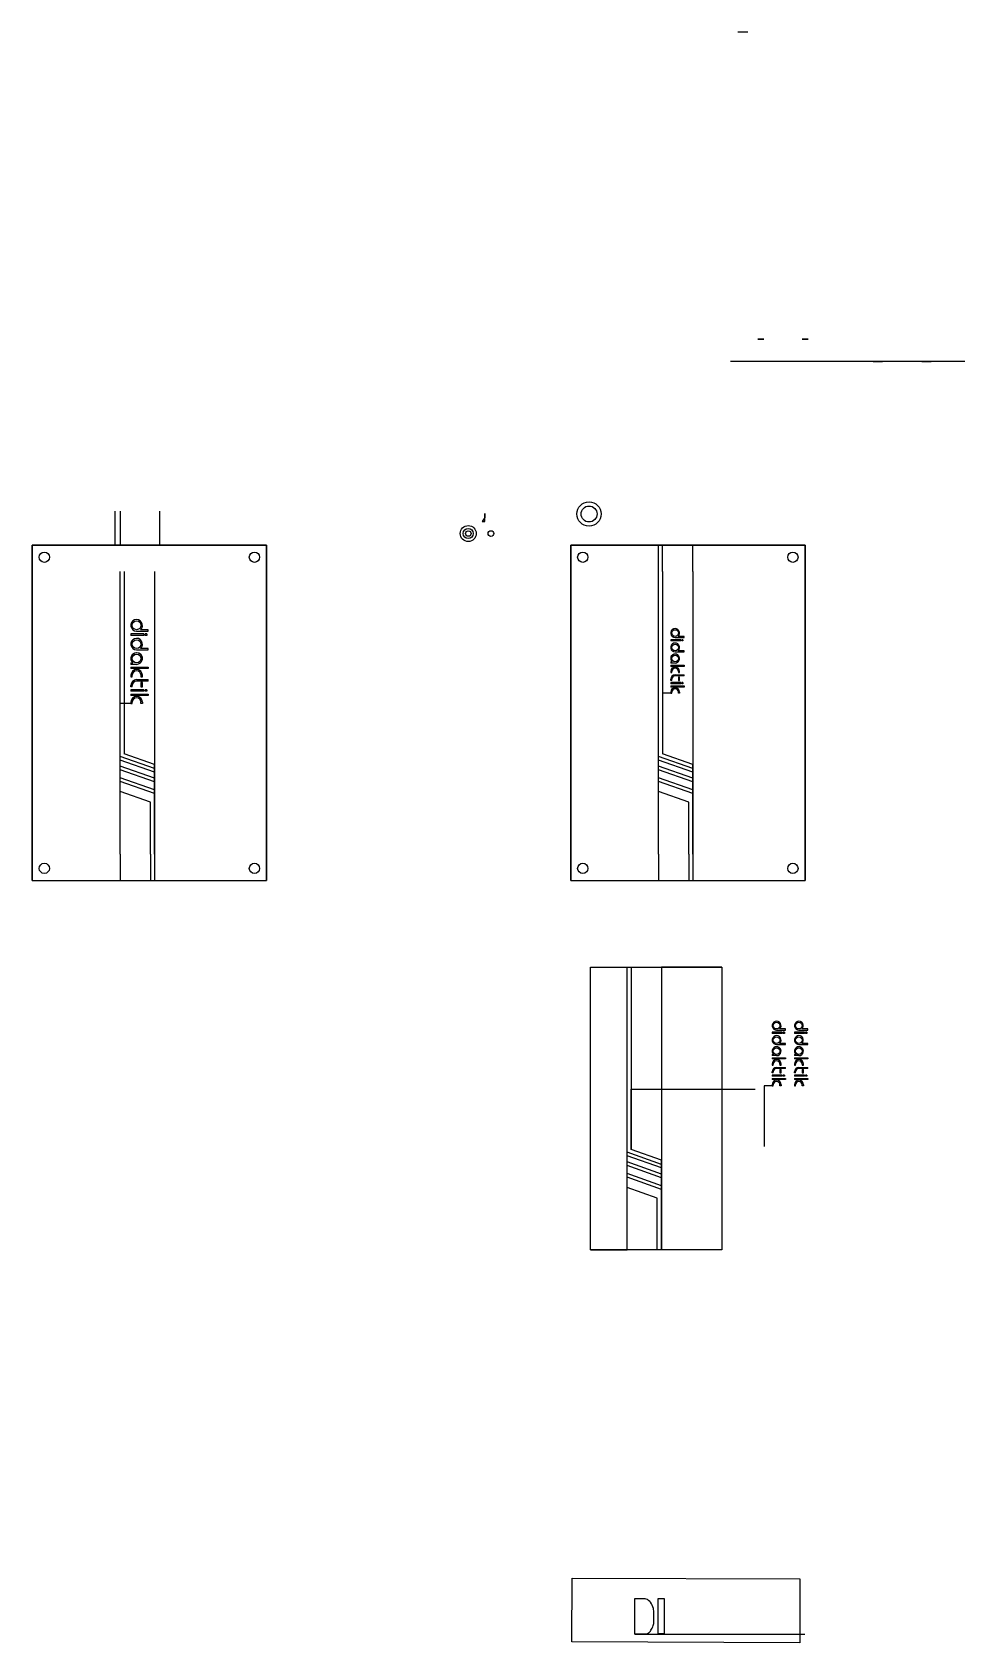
# Model space of a CAD drawing. Header units: inches. Extents: x -740 to -278, y 187 to 984.
import ezdxf

# ---------------------------------------------------------------- set-up
doc = ezdxf.new("R2010")
doc.units = ezdxf.units.IN
doc.header["$MEASUREMENT"] = 0
picture_1 = doc.add_image_def('image1.png', size_in_pixel=(420, 118))

msp = doc.modelspace()

# ---------------------------------------------------------------- linework, layer by layer
at = {"extrusion": (1.86467e-16, -1, 0)}
for p, q in [((-385.41, 984.35, 60), (-390.41, 984.35, 60)), ((-390.41, 984.35, 60), (-390.41, 984.35, 65)), ((-390.41, 984.35, 65), (-390.41, 984.35, 68)), ((-390.41, 984.35, 68), (-390.41, 984.35, 69)), ((-390.41, 984.35, 69), (-390.41, 984.35, 70))]:
    msp.add_line(p, q, dxfattribs=at)
at = {"extrusion": (0, -1, 3.06162e-16)}
for p, q in [((-278.05, 821.35), (-394.05, 821.35)), ((-394.05, 821.35, 35), (-394.05, 821.35)), ((-394.05, 821.35), (-394.05, 821.35, 70)), ((-278.05, 821.35, 70), (-394.05, 821.35, 70)), ((-278.05, 821.35), (-278.05, 821.35, 70))]:
    msp.add_line(p, q, dxfattribs=at)
for p, q in [((-698.65, 730.39, -0.72), (-698.65, 747.29, -0.72)), ((-696.05, 730.39, -0.72), (-696.05, 747.29, -0.72)), ((-676.55, 730.39, -0.72), (-676.55, 747.29, -0.72)), ((-515.58, 744.18), (-516.93, 742.18)), ((-516.93, 742.18), (-515.58, 742.18)), ((-515.58, 742.18), (-515.58, 746.18)), ((-515.58, 746.18), (-515.58, 745.18)), ((-515.58, 745.18), (-515.58, 744.18)), ((-739.69, 730.45), (-623.69, 730.45)), ((-739.69, 564.45), (-739.69, 730.45)), ((-682.56, 730.45), (-739.69, 730.45)), ((-739.69, 730.45), (-739.69, 564.45)), ((-739.69, 730.45), (-739.69, 564.45)), ((-739.69, 564.45), (-739.69, 730.45)), ((-623.69, 730.45), (-682.56, 730.45)), ((-680.83, 730.45), (-623.69, 730.45)), ((-623.69, 730.45), (-623.69, 564.45)), ((-623.69, 564.45), (-623.69, 730.45)), ((-623.69, 564.45), (-623.69, 730.45)), ((-623.69, 730.45), (-623.69, 564.45)), ((-623.69, 730.45), (-623.69, 720.45)), ((-623.69, 730.45), (-623.69, 723.45)), ((-473.14, 730.45), (-357.14, 730.45)), ((-473.14, 564.45), (-473.14, 730.45)), ((-416, 730.45), (-473.14, 730.45)), ((-473.14, 730.45), (-473.14, 564.45)), ((-473.14, 730.45), (-473.14, 564.45)), ((-473.14, 564.45), (-473.14, 730.45)), ((-429.64, 717.45), (-429.64, 730.45)), ((-427.64, 717.45), (-427.64, 730.45)), ((-357.14, 730.45), (-416, 730.45)), ((-414.27, 730.45), (-357.14, 730.45)), ((-412.64, 717.45), (-412.64, 730.45)), ((-357.14, 730.45), (-357.14, 564.45)), ((-357.14, 564.45), (-357.14, 730.45)), ((-357.14, 564.45), (-357.14, 730.45)), ((-357.14, 730.45), (-357.14, 564.45)), ((-357.14, 730.45), (-357.14, 720.45)), ((-357.14, 730.45), (-357.14, 723.45)), ((-696.19, 577.45), (-696.19, 717.45)), ((-694.19, 717.45), (-694.19, 627.14)), ((-679.19, 717.45), (-679.19, 577.45)), ((-429.64, 577.45), (-429.64, 717.45)), ((-427.64, 717.45), (-427.64, 627.14)), ((-412.64, 717.45), (-412.64, 577.45)), ((-690.85, 686.46, 2.4), (-690.85, 685.74, 2.4)), ((-684.42, 686.46, 2.4), (-690.85, 686.46, 2.4)), ((-684.42, 685.74, 2.4), (-690.85, 685.74, 2.4)), ((-687.99, 687.89, 2.4), (-682.27, 687.89, 2.4)), ((-682.27, 688.6, 2.4), (-686.1, 688.6, 2.4)), ((-684.42, 686.46, 2.4), (-684.42, 685.74, 2.4)), ((-683.7, 685.74, 2.4), (-683.7, 686.46, 2.4)), ((-682.99, 686.46, 2.4), (-683.7, 686.46, 2.4)), ((-682.99, 685.74, 2.4), (-683.7, 685.74, 2.4)), ((-682.99, 686.46, 2.4), (-682.99, 685.74, 2.4)), ((-682.27, 687.89, 2.4), (-682.27, 688.6, 2.4)), ((-687.99, 678.59, 2.4), (-682.27, 678.59, 2.4)), ((-682.27, 679.31, 2.4), (-686.1, 679.31, 2.4)), ((-682.27, 678.59, 2.4), (-682.27, 679.31, 2.4)), ((-423.64, 683.65, 2.4), (-423.64, 683.1, 2.4)), ((-418.69, 683.65, 2.4), (-423.64, 683.65, 2.4)), ((-418.69, 683.1, 2.4), (-423.64, 683.1, 2.4)), ((-421.44, 684.75, 2.4), (-417.04, 684.75, 2.4)), ((-417.04, 685.3, 2.4), (-419.98, 685.3, 2.4)), ((-417.04, 678.15, 2.4), (-419.98, 678.15, 2.4)), ((-418.69, 683.65, 2.4), (-418.69, 683.1, 2.4)), ((-418.14, 683.1, 2.4), (-418.14, 683.65, 2.4)), ((-417.59, 683.65, 2.4), (-418.14, 683.65, 2.4)), ((-417.59, 683.1, 2.4), (-418.14, 683.1, 2.4)), ((-417.59, 683.65, 2.4), (-417.59, 683.1, 2.4)), ((-417.04, 684.75, 2.4), (-417.04, 685.3, 2.4)), ((-417.04, 677.6, 2.4), (-417.04, 678.15, 2.4)), ((-690.85, 672.16, 2.4), (-689.88, 672.16, 2.4)), ((-690.85, 672.16, 2.4), (-690.85, 671.44, 2.4)), ((-687.99, 671.44, 2.4), (-690.85, 671.44, 2.4)), ((-690.85, 670.01, 2.4), (-682.27, 670.01, 2.4)), ((-690.85, 670.01, 2.4), (-690.85, 669.3, 2.4)), ((-682.27, 670.01, 2.4), (-682.27, 669.3, 2.4)), ((-423.64, 672.65, 2.4), (-422.89, 672.65, 2.4)), ((-423.64, 672.65, 2.4), (-423.64, 672.1, 2.4)), ((-421.44, 672.1, 2.4), (-423.64, 672.1, 2.4)), ((-423.64, 671, 2.4), (-417.04, 671, 2.4)), ((-423.64, 671, 2.4), (-423.64, 670.45, 2.4)), ((-417.04, 670.45, 2.4), (-423.64, 670.45, 2.4)), ((-421.44, 677.6, 2.4), (-417.04, 677.6, 2.4)), ((-417.04, 671, 2.4), (-417.04, 670.45, 2.4)), ((-682.27, 669.3, 2.4), (-690.85, 669.3, 2.4)), ((-690.85, 666.01, 2.4), (-690.85, 665.29, 2.4)), ((-690.85, 665.29, 2.4), (-690.14, 665.29, 2.4)), ((-690.14, 665.29, 2.4), (-690.14, 666.01, 2.4)), ((-687.99, 663.86, 2.4), (-682.27, 663.86, 2.4)), ((-686.1, 663.15, 2.4), (-687.99, 663.15, 2.4)), ((-682.27, 663.15, 2.4), (-686.1, 663.15, 2.4)), ((-685.85, 666.01, 2.4), (-685.85, 665.29, 2.4)), ((-685.85, 665.29, 2.4), (-685.13, 665.29, 2.4)), ((-685.13, 662.43, 2.4), (-685.85, 662.43, 2.4)), ((-685.85, 662.43, 2.4), (-685.85, 660.29, 2.4)), ((-685.13, 665.29, 2.4), (-685.13, 666.01, 2.4)), ((-685.13, 661.72, 2.4), (-685.13, 662.43, 2.4)), ((-682.27, 663.15, 2.4), (-682.27, 663.86, 2.4)), ((-423.64, 667.92, 2.4), (-423.64, 667.37, 2.4)), ((-423.64, 667.37, 2.4), (-423.09, 667.37, 2.4)), ((-423.64, 663.52, 2.4), (-423.64, 664.07, 2.4)), ((-423.09, 663.52, 2.4), (-423.64, 663.52, 2.4)), ((-418.69, 662.42, 2.4), (-423.64, 662.42, 2.4)), ((-423.64, 662.42, 2.4), (-423.64, 661.87, 2.4)), ((-418.69, 661.87, 2.4), (-423.64, 661.87, 2.4)), ((-423.09, 667.37, 2.4), (-423.09, 667.92, 2.4)), ((-423.09, 663.52, 2.4), (-423.09, 664.07, 2.4)), ((-421.44, 666.27, 2.4), (-417.04, 666.27, 2.4)), ((-419.98, 665.72, 2.4), (-421.44, 665.72, 2.4)), ((-417.04, 665.72, 2.4), (-419.98, 665.72, 2.4)), ((-419.79, 667.92, 2.4), (-419.79, 667.37, 2.4)), ((-419.79, 667.37, 2.4), (-419.24, 667.37, 2.4)), ((-419.24, 665.17, 2.4), (-419.79, 665.17, 2.4)), ((-419.79, 665.17, 2.4), (-419.79, 663.52, 2.4)), ((-419.79, 663.52, 2.4), (-419.24, 663.52, 2.4)), ((-419.24, 667.37, 2.4), (-419.24, 667.92, 2.4)), ((-419.24, 664.62, 2.4), (-419.24, 665.17, 2.4)), ((-419.24, 663.52, 2.4), (-419.24, 664.62, 2.4)), ((-418.69, 662.42, 2.4), (-418.69, 661.87, 2.4)), ((-418.14, 661.87, 2.4), (-418.14, 662.42, 2.4)), ((-417.59, 662.42, 2.4), (-418.14, 662.42, 2.4)), ((-417.59, 661.87, 2.4), (-418.14, 661.87, 2.4)), ((-417.59, 662.42, 2.4), (-417.59, 661.87, 2.4)), ((-417.04, 665.72, 2.4), (-417.04, 666.27, 2.4)), ((-694.19, 657.14, 2.4), (-694.19, 627.14, 2.4)), ((-690.85, 660.29, 2.4), (-690.85, 661, 2.4)), ((-690.14, 660.29, 2.4), (-690.85, 660.29, 2.4)), ((-684.42, 658.86, 2.4), (-690.85, 658.86, 2.4)), ((-690.85, 658.86, 2.4), (-690.85, 658.14, 2.4)), ((-684.42, 658.14, 2.4), (-690.85, 658.14, 2.4)), ((-690.85, 656.71, 2.4), (-682.27, 656.71, 2.4)), ((-690.85, 656.71, 2.4), (-690.85, 656, 2.4)), ((-682.27, 656, 2.4), (-690.85, 656, 2.4)), ((-690.14, 660.29, 2.4), (-690.14, 661, 2.4)), ((-685.85, 660.29, 2.4), (-685.13, 660.29, 2.4)), ((-685.13, 660.29, 2.4), (-685.13, 661.72, 2.4)), ((-684.42, 658.86, 2.4), (-684.42, 658.14, 2.4)), ((-683.7, 658.14, 2.4), (-683.7, 658.86, 2.4)), ((-682.99, 658.86, 2.4), (-683.7, 658.86, 2.4)), ((-682.99, 658.14, 2.4), (-683.7, 658.14, 2.4)), ((-682.99, 658.86, 2.4), (-682.99, 658.14, 2.4)), ((-682.27, 656.71, 2.4), (-682.27, 656, 2.4)), ((-423.64, 657.14, 2.4), (-427.64, 657.14, 2.4)), ((-427.64, 657.14, 2.4), (-427.64, 627.14, 2.4)), ((-423.64, 660.77, 2.4), (-417.04, 660.77, 2.4)), ((-423.64, 660.77, 2.4), (-423.64, 660.22, 2.4)), ((-417.04, 660.22, 2.4), (-423.64, 660.22, 2.4)), ((-423.64, 657.69, 2.4), (-423.64, 657.14, 2.4)), ((-423.64, 657.14, 2.4), (-423.09, 657.14, 2.4)), ((-423.09, 657.14, 2.4), (-423.09, 657.69, 2.4)), ((-419.79, 657.14, 2.4), (-419.79, 657.69, 2.4)), ((-419.24, 657.14, 2.4), (-419.79, 657.14, 2.4)), ((-419.24, 657.69, 2.4), (-419.24, 657.14, 2.4)), ((-417.04, 660.77, 2.4), (-417.04, 660.22, 2.4)), ((-690.85, 652, 2.4), (-696.05, 652, 2.4)), ((-690.85, 652.71, 2.4), (-690.85, 652, 2.4)), ((-690.85, 652, 2.4), (-690.14, 652, 2.4)), ((-690.14, 652, 2.4), (-690.14, 652.71, 2.4)), ((-685.85, 652, 2.4), (-685.85, 652.71, 2.4)), ((-685.13, 652, 2.4), (-685.85, 652, 2.4)), ((-685.13, 652.71, 2.4), (-685.13, 652, 2.4)), ((-696.19, 625.85), (-696.19, 627.85)), ((-696.19, 624.45), (-696.19, 626.45)), ((-696.19, 626.05), (-696.19, 625.85)), ((-679.19, 619.85), (-696.19, 625.85)), ((-696.19, 621.45), (-696.19, 624.45)), ((-679.19, 618.05), (-696.19, 624.05)), ((-679.19, 621.85), (-694.19, 627.14)), ((-429.64, 625.85), (-429.64, 627.85)), ((-429.64, 624.45), (-429.64, 626.45)), ((-429.64, 626.05), (-429.64, 625.85)), ((-412.64, 619.85), (-429.64, 625.85)), ((-429.64, 621.45), (-429.64, 624.45)), ((-412.64, 618.05), (-429.64, 624.05)), ((-412.64, 621.85), (-427.64, 627.14)), ((-696.19, 619.45), (-696.19, 621.45)), ((-696.19, 621.25), (-696.19, 621.05)), ((-679.19, 615.05), (-696.19, 621.05)), ((-696.19, 615.45), (-696.19, 619.45)), ((-679.19, 613.25), (-696.19, 619.25)), ((-696.19, 613.45), (-696.19, 615.45)), ((-696.19, 615.45), (-696.19, 615.25)), ((-679.19, 609.25), (-696.19, 615.25)), ((-679.19, 619.85), (-679.19, 621.85)), ((-679.19, 618.45), (-679.19, 620.45)), ((-679.19, 615.45), (-679.19, 618.45)), ((-679.19, 613.45), (-679.19, 615.45)), ((-429.64, 619.45), (-429.64, 621.45)), ((-429.64, 621.25), (-429.64, 621.05)), ((-412.64, 615.05), (-429.64, 621.05)), ((-429.64, 615.45), (-429.64, 619.45)), ((-412.64, 613.25), (-429.64, 619.25)), ((-429.64, 613.45), (-429.64, 615.45)), ((-429.64, 615.45), (-429.64, 615.25)), ((-412.64, 609.25), (-429.64, 615.25)), ((-412.64, 619.85), (-412.64, 621.85)), ((-412.64, 618.45), (-412.64, 620.45)), ((-412.64, 615.45), (-412.64, 618.45)), ((-412.64, 613.45), (-412.64, 615.45)), ((-696.19, 608.45), (-696.19, 613.45)), ((-679.19, 607.45), (-696.19, 613.45)), ((-696.19, 577.45), (-696.19, 608.45)), ((-681.19, 603.16), (-696.19, 608.45)), ((-679.19, 609.45), (-679.19, 613.45)), ((-679.19, 607.45), (-679.19, 609.45)), ((-679.19, 602.45), (-679.19, 607.45)), ((-429.64, 608.45), (-429.64, 613.45)), ((-412.64, 607.45), (-429.64, 613.45)), ((-429.64, 577.45), (-429.64, 608.45)), ((-414.64, 603.16), (-429.64, 608.45)), ((-412.64, 609.45), (-412.64, 613.45)), ((-412.64, 607.45), (-412.64, 609.45)), ((-412.64, 602.45), (-412.64, 607.45)), ((-681.19, 577.45), (-681.19, 603.16)), ((-679.19, 577.45), (-679.19, 602.45)), ((-414.64, 577.45), (-414.64, 603.16)), ((-412.64, 577.45), (-412.64, 602.45)), ((-696.19, 577.45), (-696.19, 564.45)), ((-681.19, 577.45), (-681.19, 564.45)), ((-679.19, 577.45), (-679.19, 564.45)), ((-623.69, 564.45), (-623.69, 574.45)), ((-429.64, 577.45), (-429.64, 564.45)), ((-414.64, 577.45), (-414.64, 564.45)), ((-412.64, 577.45), (-412.64, 564.45)), ((-357.14, 564.45), (-357.14, 574.45)), ((-623.69, 564.45), (-623.69, 571.45)), ((-357.14, 564.45), (-357.14, 571.45)), ((-739.69, 564.45), (-623.69, 564.45)), ((-473.14, 564.45), (-357.14, 564.45)), ((-463.25, 381.53), (-463.25, 521.53)), ((-463.25, 521.53), (-398.25, 521.53)), ((-445.25, 381.53), (-445.25, 521.53)), ((-445.25, 521.53), (-443.45, 521.53)), ((-445.25, 521.53), (-443.25, 521.53)), ((-443.25, 521.53), (-443.25, 431.22)), ((-398.25, 521.53), (-428.25, 521.53)), ((-428.25, 521.53), (-428.25, 381.53)), ((-398.25, 521.53), (-398.25, 381.53)), ((-373.4, 489.29), (-373.4, 488.74)), ((-368.45, 489.29), (-373.4, 489.29)), ((-368.45, 488.74), (-373.4, 488.74)), ((-371.2, 490.39), (-366.8, 490.39)), ((-366.8, 490.94), (-369.75, 490.94)), ((-368.45, 489.29), (-368.45, 488.74)), ((-367.9, 488.74), (-367.9, 489.29)), ((-367.35, 489.29), (-367.9, 489.29)), ((-367.35, 488.74), (-367.9, 488.74)), ((-367.35, 489.29), (-367.35, 488.74)), ((-366.8, 490.39), (-366.8, 490.94)), ((-362.36, 489.29), (-362.36, 488.74)), ((-357.41, 489.29), (-362.36, 489.29)), ((-357.41, 488.74), (-362.36, 488.74)), ((-360.16, 490.39), (-355.76, 490.39)), ((-355.76, 490.94), (-358.71, 490.94)), ((-357.41, 489.29), (-357.41, 488.74)), ((-356.86, 488.74), (-356.86, 489.29)), ((-356.31, 489.29), (-356.86, 489.29)), ((-356.31, 488.74), (-356.86, 488.74)), ((-356.31, 489.29), (-356.31, 488.74)), ((-355.76, 490.39), (-355.76, 490.94)), ((-371.2, 483.24), (-366.8, 483.24)), ((-366.8, 483.79), (-369.75, 483.79)), ((-366.8, 483.24), (-366.8, 483.79)), ((-360.16, 483.24), (-355.76, 483.24)), ((-355.76, 483.79), (-358.71, 483.79)), ((-355.76, 483.24), (-355.76, 483.79)), ((-373.4, 478.29), (-372.66, 478.29)), ((-373.4, 478.29), (-373.4, 477.74)), ((-371.2, 477.74), (-373.4, 477.74)), ((-373.4, 476.64), (-366.8, 476.64)), ((-373.4, 476.64), (-373.4, 476.09)), ((-366.8, 476.09), (-373.4, 476.09)), ((-373.4, 473.56), (-373.4, 473.01)), ((-373.4, 473.01), (-372.85, 473.01)), ((-372.85, 473.01), (-372.85, 473.56)), ((-371.2, 471.91), (-366.8, 471.91)), ((-369.75, 471.36), (-371.2, 471.36)), ((-366.8, 471.36), (-369.75, 471.36)), ((-369.55, 473.56), (-369.55, 473.01)), ((-369.55, 473.01), (-369, 473.01)), ((-369, 470.81), (-369.55, 470.81)), ((-369.55, 470.81), (-369.55, 469.16)), ((-369, 473.01), (-369, 473.56)), ((-369, 470.26), (-369, 470.81)), ((-366.8, 476.64), (-366.8, 476.09)), ((-366.8, 471.36), (-366.8, 471.91)), ((-362.36, 478.29), (-361.62, 478.29)), ((-362.36, 478.29), (-362.36, 477.74)), ((-360.16, 477.74), (-362.36, 477.74)), ((-362.36, 476.64), (-355.76, 476.64)), ((-362.36, 476.64), (-362.36, 476.09)), ((-355.76, 476.09), (-362.36, 476.09)), ((-362.36, 473.56), (-362.36, 473.01)), ((-362.36, 473.01), (-361.81, 473.01)), ((-361.81, 473.01), (-361.81, 473.56)), ((-360.16, 471.91), (-355.76, 471.91)), ((-358.71, 471.36), (-360.16, 471.36)), ((-355.76, 471.36), (-358.71, 471.36)), ((-358.51, 473.56), (-358.51, 473.01)), ((-358.51, 473.01), (-357.96, 473.01)), ((-357.96, 470.81), (-358.51, 470.81)), ((-358.51, 470.81), (-358.51, 469.16)), ((-357.96, 473.01), (-357.96, 473.56)), ((-357.96, 470.26), (-357.96, 470.81)), ((-355.76, 476.64), (-355.76, 476.09)), ((-355.76, 471.36), (-355.76, 471.91)), ((-373.4, 462.78), (-377.4, 462.78)), ((-377.4, 462.78), (-377.4, 432.78)), ((-373.4, 469.16), (-373.4, 469.71)), ((-372.85, 469.16), (-373.4, 469.16)), ((-368.45, 468.06), (-373.4, 468.06)), ((-373.4, 468.06), (-373.4, 467.51)), ((-368.45, 467.51), (-373.4, 467.51)), ((-373.4, 466.41), (-366.8, 466.41)), ((-373.4, 466.41), (-373.4, 465.86)), ((-366.8, 465.86), (-373.4, 465.86)), ((-373.4, 463.33), (-373.4, 462.78)), ((-373.4, 462.78), (-372.85, 462.78)), ((-372.85, 469.16), (-372.85, 469.71)), ((-372.85, 462.78), (-372.85, 463.33)), ((-369.55, 469.16), (-369, 469.16)), ((-369.55, 462.78), (-369.55, 463.33)), ((-369, 462.78), (-369.55, 462.78)), ((-369, 469.16), (-369, 470.26)), ((-369, 463.33), (-369, 462.78)), ((-368.45, 468.06), (-368.45, 467.51)), ((-367.9, 467.51), (-367.9, 468.06)), ((-367.35, 468.06), (-367.9, 468.06)), ((-367.35, 467.51), (-367.9, 467.51)), ((-367.35, 468.06), (-367.35, 467.51)), ((-366.8, 466.41), (-366.8, 465.86)), ((-362.36, 469.16), (-362.36, 469.71)), ((-361.81, 469.16), (-362.36, 469.16)), ((-357.41, 468.06), (-362.36, 468.06)), ((-362.36, 468.06), (-362.36, 467.51)), ((-357.41, 467.51), (-362.36, 467.51)), ((-362.36, 466.41), (-355.76, 466.41)), ((-362.36, 466.41), (-362.36, 465.86)), ((-355.76, 465.86), (-362.36, 465.86)), ((-362.36, 463.33), (-362.36, 462.78)), ((-362.36, 462.78), (-361.81, 462.78)), ((-361.81, 469.16), (-361.81, 469.71)), ((-361.81, 462.78), (-361.81, 463.33)), ((-358.51, 469.16), (-357.96, 469.16)), ((-358.51, 462.78), (-358.51, 463.33)), ((-357.96, 462.78), (-358.51, 462.78)), ((-357.96, 469.16), (-357.96, 470.26)), ((-357.96, 463.33), (-357.96, 462.78)), ((-357.41, 468.06), (-357.41, 467.51)), ((-356.86, 467.51), (-356.86, 468.06)), ((-356.31, 468.06), (-356.86, 468.06)), ((-356.31, 467.51), (-356.86, 467.51)), ((-356.31, 468.06), (-356.31, 467.51)), ((-355.76, 466.41), (-355.76, 465.86)), ((-443.25, 431.22), (-443.25, 461.22)), ((-443.25, 461.22), (-381.76, 461.22)), ((-445.25, 429.93), (-445.25, 431.93)), ((-445.25, 428.53), (-445.25, 430.53)), ((-428.25, 425.93), (-443.25, 431.22)), ((-445.25, 430.13), (-445.25, 429.93)), ((-428.25, 423.93), (-445.25, 429.93)), ((-445.25, 425.53), (-445.25, 428.53)), ((-428.25, 422.13), (-445.25, 428.13)), ((-445.25, 423.53), (-445.25, 425.53)), ((-445.25, 425.33), (-445.25, 425.13)), ((-428.25, 419.13), (-445.25, 425.13)), ((-445.25, 419.53), (-445.25, 423.53)), ((-428.25, 417.33), (-445.25, 423.33)), ((-428.25, 423.93), (-428.25, 425.93)), ((-428.25, 422.53), (-428.25, 424.53)), ((-445.25, 417.53), (-445.25, 419.53)), ((-445.25, 419.53), (-445.25, 419.33)), ((-428.25, 413.33), (-445.25, 419.33)), ((-445.25, 412.53), (-445.25, 417.53)), ((-428.25, 411.53), (-445.25, 417.53)), ((-428.25, 419.53), (-428.25, 422.53)), ((-428.25, 417.53), (-428.25, 419.53)), ((-428.25, 413.53), (-428.25, 417.53)), ((-445.25, 381.53), (-445.25, 412.53)), ((-430.25, 407.23), (-445.25, 412.53)), ((-430.25, 381.53), (-430.25, 407.23)), ((-428.25, 411.53), (-428.25, 413.53)), ((-428.25, 406.53), (-428.25, 411.53)), ((-428.25, 381.53), (-428.25, 406.53)), ((-398.25, 381.53), (-463.25, 381.53)), ((-463.25, 381.53), (-445.25, 381.53)), ((-428.25, 381.53), (-430.25, 381.53)), ((-436.29, 208.86), (-441.61, 208.86)), ((-441.61, 208.86), (-441.61, 191.6)), ((-435.79, 208.69), (-436.29, 208.86)), ((-435.13, 208.5), (-435.79, 208.69)), ((-434.55, 208.1), (-435.13, 208.5)), ((-434.04, 207.59), (-434.55, 208.1)), ((-433.6, 207.14), (-434.04, 207.59)), ((-430.02, 208.87), (-430.02, 191.66)), ((-426.71, 208.84), (-430.02, 208.87)), ((-426.71, 191.66), (-426.71, 208.84)), ((-433.09, 206.37), (-433.6, 207.14)), ((-432.73, 205.69), (-433.09, 206.37)), ((-432.43, 204.95), (-432.73, 205.69)), ((-432.19, 204.14), (-432.43, 204.95)), ((-432.09, 203.5), (-432.19, 204.14)), ((-432.02, 202.95), (-432.09, 203.5)), ((-432.02, 197.17), (-432.02, 202.95)), ((-441.61, 191.6), (-435.36, 191.6)), ((-441.33, 191.36), (-357.22, 191.36)), ((-435.36, 191.6), (-434.6, 191.97)), ((-434.6, 191.97), (-434.26, 192.2)), ((-434.26, 192.2), (-433.87, 192.64)), ((-433.87, 192.64), (-433.56, 192.92)), ((-433.56, 192.92), (-433.39, 193.35)), ((-433.39, 193.35), (-433.07, 193.81)), ((-433.07, 193.81), (-432.79, 194.28)), ((-432.79, 194.28), (-432.45, 195.07)), ((-432.45, 195.07), (-432.24, 195.7)), ((-432.24, 195.7), (-432.05, 196.59)), ((-432.05, 196.59), (-432.02, 197.17)), ((-430.02, 191.66), (-426.71, 191.66))]:
    msp.add_line(p, q)
at = {"extrusion": (0, -1, 0)}
for p, q in [((-739.69, 564.45, 2.7), (-739.69, 564.45, 0.2)), ((-739.69, 564.45, 0.2), (-739.69, 564.45)), ((-473.14, 564.45, 2.7), (-473.14, 564.45, 0.2)), ((-473.14, 564.45, 0.2), (-473.14, 564.45))]:
    msp.add_line(p, q, dxfattribs=at)
at = {"extrusion": (0, -1, 3.06162e-16)}
for centre, radius in [((-379.05, 45, -832.35), 1.5), ((-357.05, 45, -832.35), 1.5), ((-321.05, 60, -821.35), 2.3), ((-321.05, 10, -821.35), 2.3), ((-321.05, 43.4, -821.35), 2.3), ((-321.05, 26.6, -821.35), 2.3), ((-297.05, 60, -821.35), 2.3), ((-297.05, 10, -821.35), 2.3), ((-297.05, 43.4, -821.35), 2.3), ((-297.05, 26.6, -821.35), 2.3)]:
    msp.add_circle(centre, radius, dxfattribs=at)
for centre, radius in [((-464.06, 745.86), 6), ((-464.06, 745.86), 3.95), ((-523.83, 736.18), 3.95), ((-523.83, 736.18), 2.5), ((-523.83, 736.18), 1.35), ((-512.63, 736.18, 3), 1.4), ((-733.69, 724.45), 2.55), ((-629.69, 724.45), 2.55), ((-467.14, 724.45), 2.55), ((-363.14, 724.45), 2.55), ((-687.99, 690.75, 2.4), 2.15), ((-421.44, 686.95, 2.4), 1.65), ((-687.99, 681.45, 2.4), 2.15), ((-421.44, 679.8, 2.4), 1.65), ((-687.99, 674.3, 2.4), 2.15), ((-687.99, 674.3, 2.4), 2.15), ((-421.44, 674.3, 2.4), 1.65), ((-421.44, 674.3, 2.4), 1.65), ((-733.69, 570.45), 2.55), ((-629.69, 570.45), 2.55), ((-467.14, 570.45), 2.55), ((-363.14, 570.45), 2.55), ((-371.2, 492.59), 1.65), ((-371.2, 485.44), 1.65), ((-360.16, 492.59), 1.65), ((-360.16, 485.44), 1.65), ((-371.2, 479.94), 1.65), ((-371.2, 479.94), 1.65), ((-360.16, 479.94), 1.65), ((-360.16, 479.94), 1.65)]:
    msp.add_circle(centre, radius)
for centre, radius, start, end in [((-687.99, 690.75, 2.4), 2.86, 311.40962, 270), ((-421.44, 686.95, 2.4), 2.2, 311.40962, 270), ((-687.99, 681.45, 2.4), 2.86, 311.40962, 270), ((-421.44, 679.8, 2.4), 2.2, 311.40962, 270), ((-687.99, 674.3, 2.4), 2.86, 311.40962, 228.59038), ((-687.99, 674.3, 2.4), 2.86, 270, 228.59038), ((-421.44, 674.3, 2.4), 2.2, 311.40962, 228.59038), ((-421.44, 674.3, 2.4), 2.2, 270, 228.59038), ((-421.44, 667.92, 2.4), 2.2, 0, 180), ((-421.44, 667.92, 2.4), 2.2, 0, 180), ((-687.99, 666.01, 2.4), 2.86, 0, 180), ((-687.99, 666.01, 2.4), 2.86, 0, 180), ((-687.99, 661, 2.4), 2.86, 90, 180), ((-687.99, 666.01, 2.4), 2.15, 0, 180), ((-687.99, 666.01, 2.4), 2.15, 0, 180), ((-687.99, 661, 2.4), 2.15, 90, 180), ((-421.44, 664.07, 2.4), 2.2, 90, 180), ((-421.44, 667.92, 2.4), 1.65, 0, 180), ((-421.44, 667.92, 2.4), 1.65, 0, 180), ((-421.44, 664.07, 2.4), 1.65, 90, 180), ((-687.99, 652.71, 2.4), 2.86, 0, 180), ((-687.99, 652.71, 2.4), 2.86, 0, 180), ((-687.99, 652.71, 2.4), 2.15, 0, 180), ((-687.99, 652.71, 2.4), 2.15, 0, 180), ((-421.44, 657.69, 2.4), 2.2, 0, 180), ((-421.44, 657.69, 2.4), 2.2, 0, 180), ((-421.44, 657.69, 2.4), 1.65, 0, 180), ((-421.44, 657.69, 2.4), 1.65, 0, 180), ((-371.2, 492.59), 2.2, 311.40962, 270), ((-360.16, 492.59), 2.2, 311.40962, 270), ((-371.2, 485.44), 2.2, 311.40962, 270), ((-360.16, 485.44), 2.2, 311.40962, 270), ((-371.2, 479.94), 2.2, 311.40962, 228.59038), ((-371.2, 479.94), 2.2, 270, 228.59038), ((-360.16, 479.94), 2.2, 311.40962, 228.59038), ((-360.16, 479.94), 2.2, 270, 228.59038), ((-371.2, 473.56), 2.2, 0, 180), ((-371.2, 473.56), 2.2, 0, 180), ((-371.2, 469.71), 2.2, 90, 180), ((-371.2, 473.56), 1.65, 0, 180), ((-371.2, 473.56), 1.65, 0, 180), ((-371.2, 469.71), 1.65, 90, 180), ((-360.16, 473.56), 2.2, 0, 180), ((-360.16, 473.56), 2.2, 0, 180), ((-360.16, 469.71), 2.2, 90, 180), ((-360.16, 473.56), 1.65, 0, 180), ((-360.16, 473.56), 1.65, 0, 180), ((-360.16, 469.71), 1.65, 90, 180), ((-371.2, 463.33), 2.2, 0, 180), ((-371.2, 463.33), 2.2, 0, 180), ((-371.2, 463.33), 1.65, 0, 180), ((-371.2, 463.33), 1.65, 0, 180), ((-360.16, 463.33), 2.2, 0, 180), ((-360.16, 463.33), 2.2, 0, 180), ((-360.16, 463.33), 1.65, 0, 180), ((-360.16, 463.33), 1.65, 0, 180)]:
    msp.add_arc(centre, radius, start, end)

# ---------------------------------------------------------------- pictures from other files: only their frames are drawn
image = msp.add_image(picture_1, insert=(-472.52, 187.48), size_in_units=(112.77, 31.68), rotation=-0.2)
image.dxf.flags = 7

doc.saveas('drawing.dxf')
